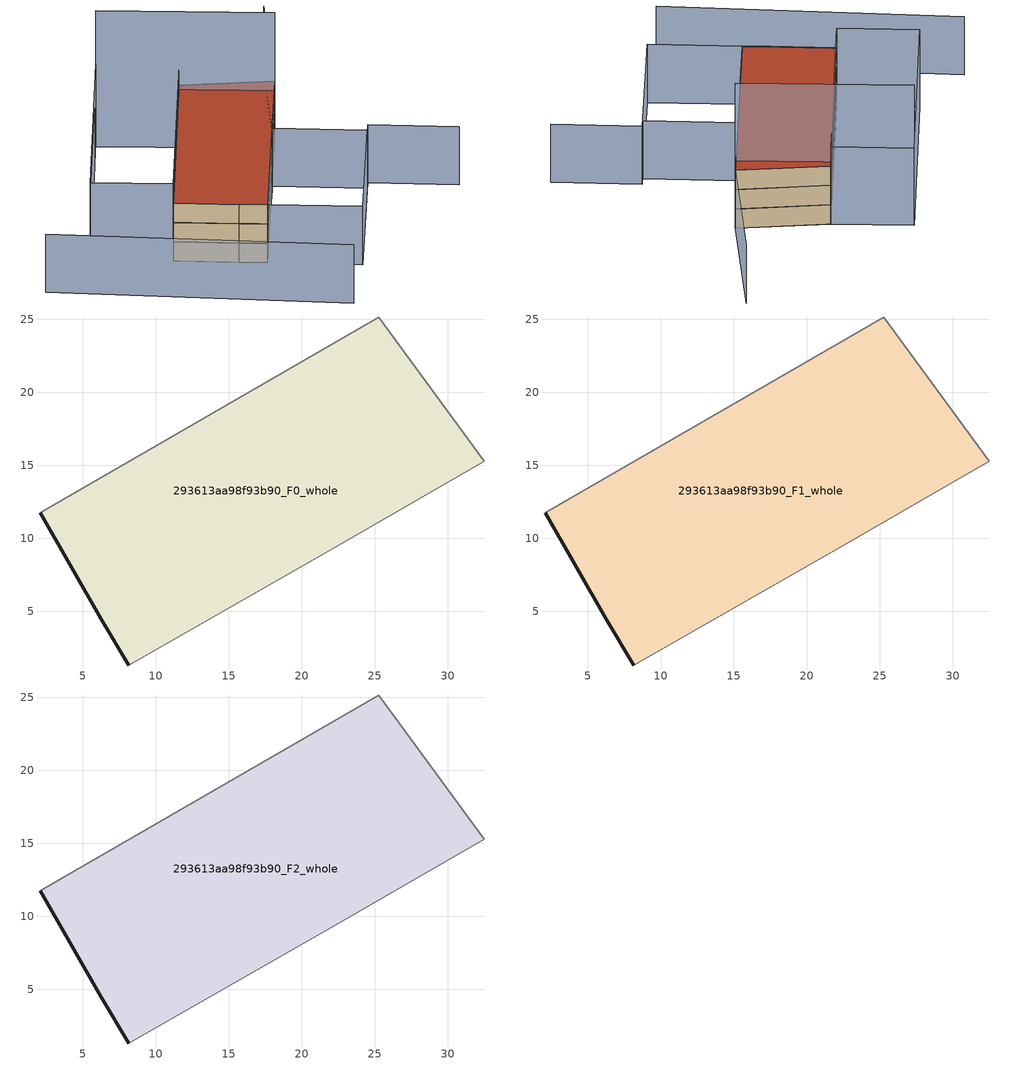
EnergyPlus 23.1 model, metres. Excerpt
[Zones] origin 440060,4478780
293613aa98f93b90_F0_whole
 floor ground (EU_floor_Construction): 22.05,9.24 32.49,15.25 25.27,25.15 2.1,11.72 6.26,4.43 8.16,1.31 z0
 wall outside (EU_wall_Construction): 8.16,1.31 6.26,4.43 2.1,11.72 z0:3
 wall adiabatic (EU_wall_Construction): 2.1,11.72 25.27,25.15 32.49,15.25 22.05,9.24 8.16,1.31 z0:3
293613aa98f93b90_F1_whole
 floor to 293613aa98f93b90_F0_whole (EU_floor_Construction): 22.05,9.24 32.49,15.25 25.27,25.15 2.1,11.72 6.25,4.43 8.15,1.31 z3
 wall outside (EU_wall_Construction): 8.16,1.31 6.26,4.43 2.1,11.72 z3:6
 wall adiabatic (EU_wall_Construction): 2.1,11.72 25.27,25.15 32.49,15.25 22.05,9.24 8.16,1.31 z3:6
293613aa98f93b90_F2_whole
 floor to 293613aa98f93b90_F1_whole (EU_floor_Construction): 22.05,9.24 32.49,15.25 25.27,25.15 2.1,11.72 6.25,4.43 8.15,1.31 z6
 wall outside (EU_wall_Construction): 8.16,1.31 6.26,4.43 2.1,11.72 z6:9
 wall adiabatic (EU_wall_Construction): 2.1,11.72 25.27,25.15 32.49,15.25 22.05,9.24 8.16,1.31 z6:9
 roof outside (EU_roof_Construction): 25.27,25.15 32.49,15.25 22.05,9.24 8.16,1.31 6.26,4.43 2.1,11.72 z9
shading: 14.25,-9.18 30.22,-0.11 / 30.22,-0.11 36.01,-10.29 / -12.44,21.94 6.17,-12.83 / 21.9,9.12 31.75,16.28 / 32.39,15.18 46.12,25.25 / 15.11,31.55 -3.21,20.94 / 8.15,1.31 23.12,9.85 / 23.12,9.85 29.16,-0.73 / 29.16,-0.73 14.19,-9.27 / 14.19,-9.27 8.15,1.31 z0:9; 30.61,14.07 19,33.76 z0:21; 25.27,25.15 2.11,11.72 / 2.11,11.72 -3.23,20.93 / -3.23,20.93 19.94,34.35 / 19.94,34.35 25.27,25.15 z0:12
[Building]
EU S2 Campaign: North Axis=0; Terrain=City; Solar Distribution=FullExterior
[Site:Location]
Madrid: Latitude=40.5; Longitude=-3.5; Time Zone=1; Elevation=609
[SizingPeriod:WeatherFileDays]
AnnualSizingPeriod: Begin Month=1; Begin Day of Month=1; End Month=12; End Day of Month=31; Day of Week for Start Day=Monday; Use Weather File Daylight Saving Period=No; Use Weather File Rain and Snow Indicators=No
[MATERIAL]
EU_InternalMass_Material: Roughness=MediumRough; Thickness=0.1; Conductivity=1; Density=1800; Specific Heat=900; Thermal Absorptance=0.9; Solar Absorptance=0.7; Visible Absorptance=0.7
[MATERIAL:NOMASS] Roughness=MediumRough; Thermal Absorptance=0.9; Solar Absorptance=0.7; Visible Absorptance=0.7
Name | Thermal Resistance
EU_wall_NoMass | 0.609216
EU_roof_NoMass | 0.513268
EU_floor_NoMass | 0.568163
[CONSTRUCTION]
EU_wall_Construction: EU_wall_NoMass
EU_roof_Construction: EU_roof_NoMass
EU_floor_Construction: EU_floor_NoMass
EU_InternalMass_Construction: EU_InternalMass_Material
[ZONE] Type=1; Multiplier=1; Ceiling Height=autocalculate; Floor Area=autocalculate; Part of Total Floor Area=Yes
Name | Volume
293613aa98f93b90_F0_whole | 998.679
293613aa98f93b90_F1_whole; 293613aa98f93b90_F2_whole | 998.678
[INTERNALMASS] Construction=EU_InternalMass_Construction; Surface Area=332.893
Name | Zone or ZoneList
293613aa98f93b90_F0_whole_EU_InternalMass | 293613aa98f93b90_F0_whole
293613aa98f93b90_F1_whole_EU_InternalMass | 293613aa98f93b90_F1_whole
293613aa98f93b90_F2_whole_EU_InternalMass | 293613aa98f93b90_F2_whole
[OTHEREQUIPMENT] Fuel Type=Electricity; Design Level Calculation Method=Watts/Area; Power per Zone Floor Area=1; Fraction Latent=0; Fraction Radiant=0; Fraction Lost=0; Carbon Dioxide Generation Rate=0; EndUse Subcategory=EU_Step8_InternalGains
Name | Zone or ZoneList or Space or SpaceList | Schedule
EU_Step8_InternalGain_293613aa98f93b90_F0_whole_f000 | 293613aa98f93b90_F0_whole | EU_Step8_GainSchedule_293613aa98f93b90_F0_whole_f000
EU_Step8_InternalGain_293613aa98f93b90_F1_whole_f000 | 293613aa98f93b90_F1_whole | EU_Step8_GainSchedule_293613aa98f93b90_F1_whole_f000
EU_Step8_InternalGain_293613aa98f93b90_F2_whole_f000 | 293613aa98f93b90_F2_whole | EU_Step8_GainSchedule_293613aa98f93b90_F2_whole_f000
[ZONEVENTILATION:DESIGNFLOWRATE] Schedule=EU_AlwaysOn; Design Flow Rate Calculation Method=AirChanges/Hour; Air Changes per Hour=0.752966; Ventilation Type=Natural; Fan Pressure Rise=0; Fan Total Efficiency=1; Constant Term Coefficient=1; Temperature Term Coefficient=0; Velocity Term Coefficient=0; Velocity Squared Term Coefficient=0; Minimum Indoor Temperature=-100; Maximum Indoor Temperature=100; Delta Temperature=-100; Minimum Outdoor Temperature=-100; Maximum Outdoor Temperature=100; Maximum Wind Speed=40
Name | Zone or ZoneList or Space or SpaceList
EU_ConstantAir_293613aa98f93b90_F0_whole | 293613aa98f93b90_F0_whole
EU_ConstantAir_293613aa98f93b90_F1_whole | 293613aa98f93b90_F1_whole
EU_ConstantAir_293613aa98f93b90_F2_whole | 293613aa98f93b90_F2_whole
[HVACTEMPLATE:THERMOSTAT] Constant Heating Setpoint=20; Constant Cooling Setpoint=50
EU_HeatOnly_293613aa98f93b90_F0_whole; EU_HeatOnly_293613aa98f93b90_F1_whole; EU_HeatOnly_293613aa98f93b90_F2_whole
[HVACTEMPLATE:ZONE:IDEALLOADSAIRSYSTEM] System Availability Schedule=EU_AlwaysOn; Maximum Heating Supply Air Temperature=50; Minimum Cooling Supply Air Temperature=13; Maximum Heating Supply Air Humidity Ratio=0.0156; Minimum Cooling Supply Air Humidity Ratio=0.0077; Heating Limit=NoLimit; Cooling Limit=NoLimit; Heating Availability Schedule=EU_AlwaysOn; Cooling Availability Schedule=EU_CoolingOff; Dehumidification Control Type=ConstantSensibleHeatRatio; Cooling Sensible Heat Ratio=0.7; Dehumidification Setpoint=60; Humidification Control Type=None; Humidification Setpoint=30; Outdoor Air Method=None; Outdoor Air Flow Rate per Person=0.00944; Outdoor Air Flow Rate per Zone Floor Area=0; Outdoor Air Flow Rate per Zone=0; Demand Controlled Ventilation Type=None; Outdoor Air Economizer Type=NoEconomizer; Heat Recovery Type=None; Sensible Heat Recovery Effectiveness=0.7; Latent Heat Recovery Effectiveness=0.65
Name | Template Thermostat
293613aa98f93b90_F0_whole | EU_HeatOnly_293613aa98f93b90_F0_whole
293613aa98f93b90_F1_whole | EU_HeatOnly_293613aa98f93b90_F1_whole
293613aa98f93b90_F2_whole | EU_HeatOnly_293613aa98f93b90_F2_whole
[SIZING:ZONE] Zone Cooling Design Supply Air Temperature Input Method=SupplyAirTemperature; Zone Cooling Design Supply Air Temperature=13; Zone Heating Design Supply Air Temperature Input Method=SupplyAirTemperature; Zone Heating Design Supply Air Temperature=50; Zone Cooling Design Supply Air Humidity Ratio=0.008; Zone Heating Design Supply Air Humidity Ratio=0.008; Cooling Design Air Flow Method=DesignDay; Cooling Design Air Flow Rate=0; Cooling Minimum Air Flow per Zone Floor Area=0.000762; Cooling Minimum Air Flow=0; Cooling Minimum Air Flow Fraction=0.2; Heating Design Air Flow Method=DesignDay; Heating Design Air Flow Rate=0; Heating Maximum Air Flow per Zone Floor Area=0.002032; Heating Maximum Air Flow=0.141576; Heating Maximum Air Flow Fraction=0.3; Account for Dedicated Outdoor Air System=No; Dedicated Outdoor Air System Control Strategy=NeutralSupplyAir; Dedicated Outdoor Air Low Setpoint Temperature for Design=autosize; Dedicated Outdoor Air High Setpoint Temperature for Design=autosize; Zone Load Sizing Method=Sensible Load Only No Latent Load; Zone Latent Cooling Design Supply Air Humidity Ratio Input Method=HumidityRatioDifference; Zone Cooling Design Supply Air Humidity Ratio Difference=0.005; Zone Latent Heating Design Supply Air Humidity Ratio Input Method=HumidityRatioDifference; Zone Humidification Design Supply Air Humidity Ratio Difference=0.005
293613aa98f93b90_F0_whole; 293613aa98f93b90_F1_whole; 293613aa98f93b90_F2_whole
[SCHEDULE:CONSTANT]
Name | Hourly Value
EU_AlwaysOn | 1
EU_CoolingOff | 0
[SCHEDULE:FILE] Column Number=1; Rows to Skip at Top=0; Number of Hours of Data=8760; Column Separator=Comma; Interpolate to Timestep=No; Minutes per Item=60; Adjust Schedule for Daylight Savings=Yes
Name | File
EU_Step8_GainSchedule_293613aa98f93b90_F0_whole_f000 | ../../schedules/293613aa98f93b90/293613aa98f93b90_F0_whole_f000_gain.csv
EU_Step8_GainSchedule_293613aa98f93b90_F1_whole_f000 | ../../schedules/293613aa98f93b90/293613aa98f93b90_F1_whole_f000_gain.csv
EU_Step8_GainSchedule_293613aa98f93b90_F2_whole_f000 | ../../schedules/293613aa98f93b90/293613aa98f93b90_F2_whole_f000_gain.csv
